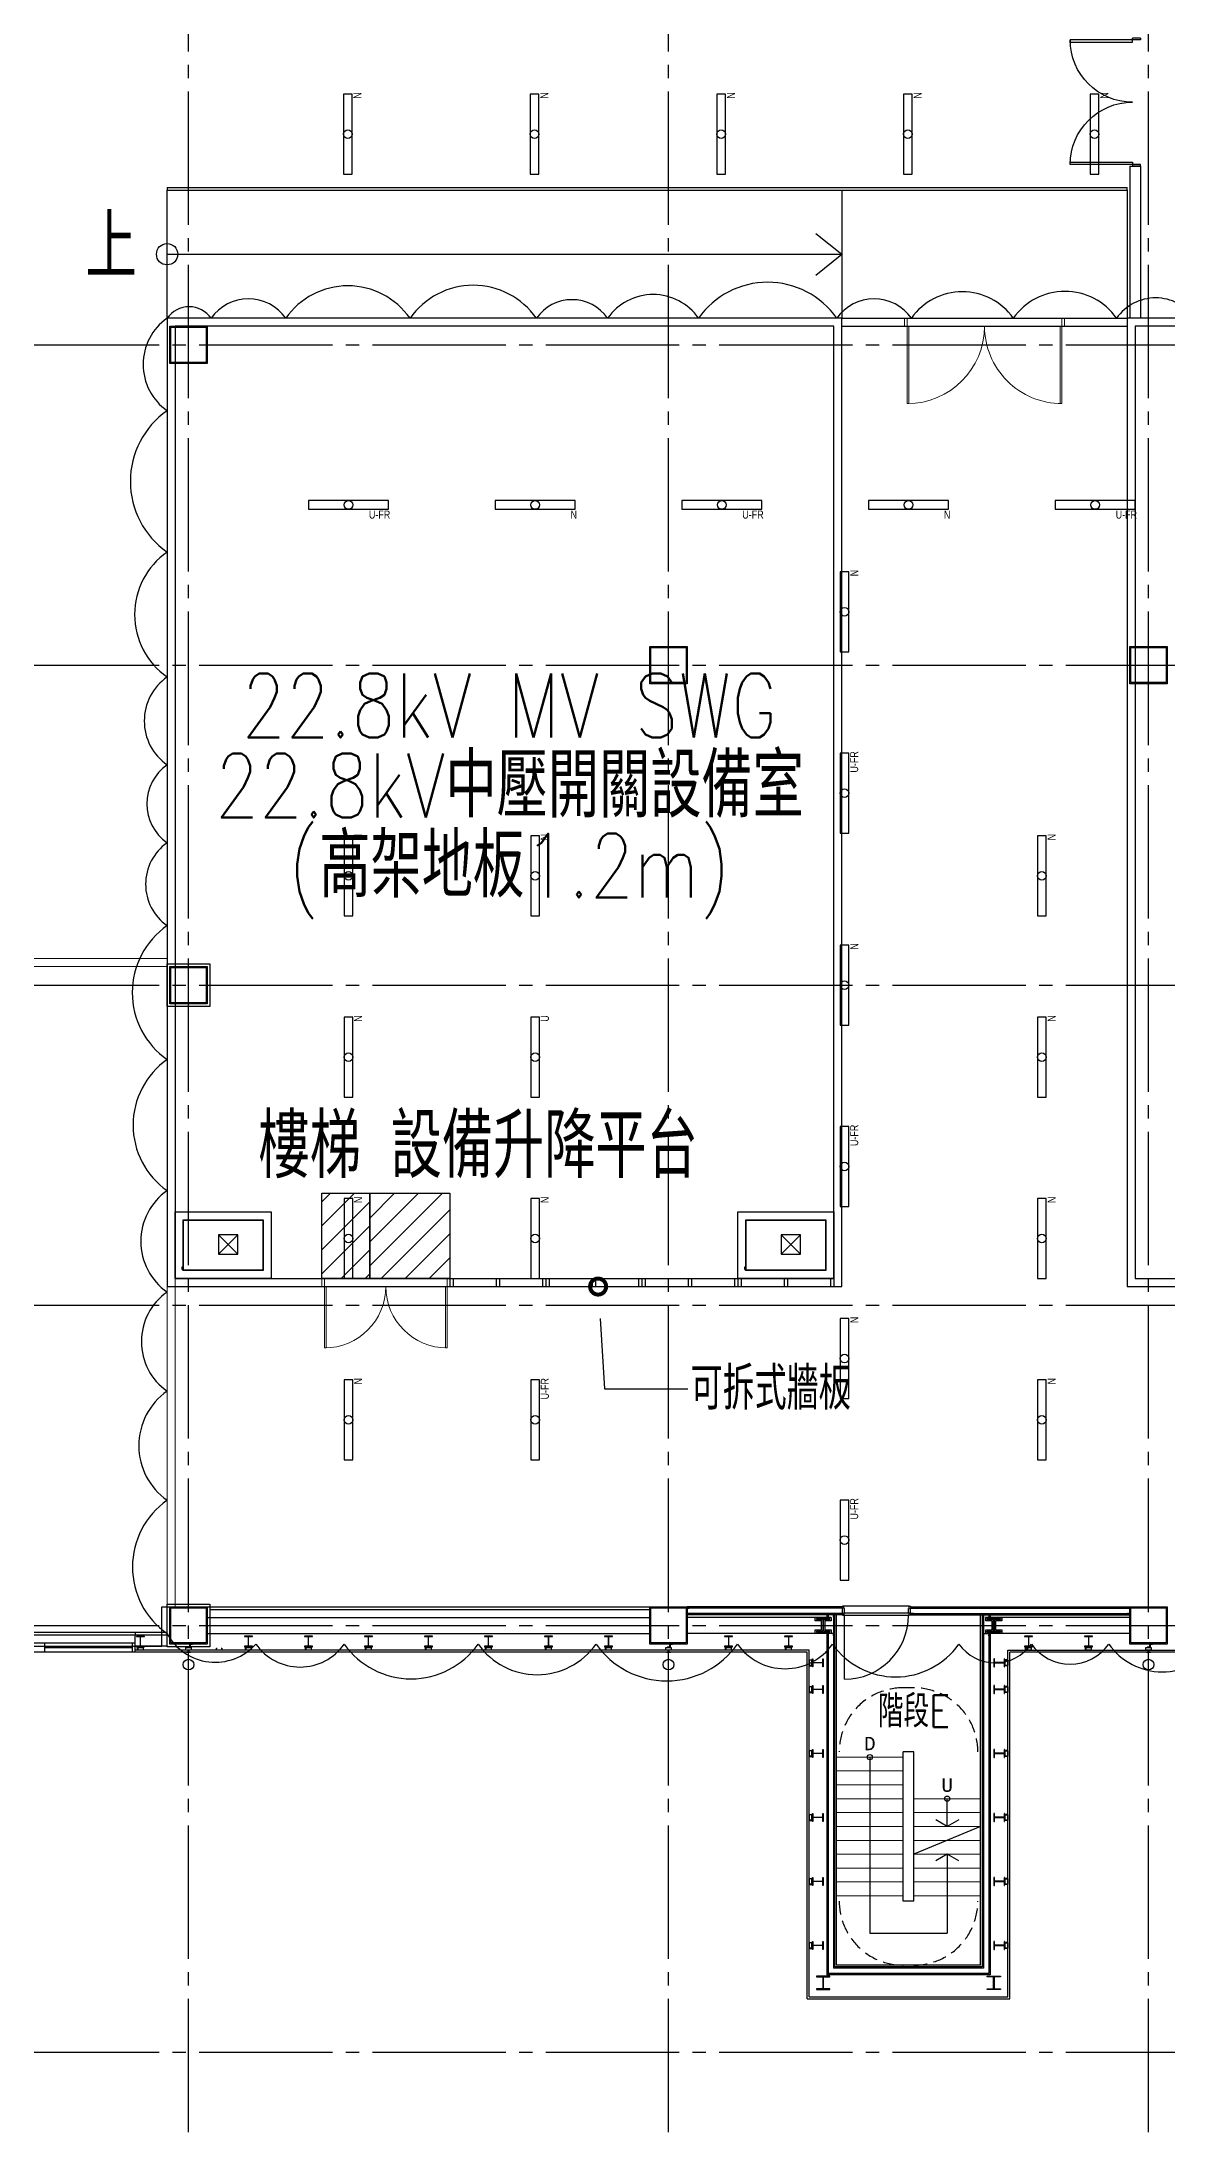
# Model space of a CAD drawing. Header units: millimetres. Extents: x -48783 to 40488, y 6477 to 32964.
# Drawn here: x 1525 to 3635, y 10600 to 14518 of the extents above; entities that cross this region are included whole.
import ezdxf
from ezdxf import colors
from ezdxf.entities.mleader import LeaderData, LeaderLine
from ezdxf.enums import TextEntityAlignment as Align
from ezdxf.math import Vec2, Vec3

# ---------------------------------------------------------------- set-up
doc = ezdxf.new("R2010")
doc.units = ezdxf.units.MM
doc.header["$LTSCALE"] = 100
doc.linetypes.add('X-N-FAB-L20$0$COL-CEN-LIN', pattern=[3.25, 2.5, -0.25, 0.25, -0.25])
doc.linetypes.add('X-N-FAB-L20$0$HIDDEN', pattern=[0.375, 0.25, -0.125])
for name, color, linetype in [('0-XREF', 7, 'Continuous'), ('188K-SM-06-F1-L20-ELEC-LIGHT-Y2257103$0$E-LIGHT(W)-N', 8, 'Continuous'), ('188K-SM-06-F1-L20-ELEC-LIGHT-Y2257103$0$E-LIGHT(W)-U FR', 8, 'Continuous'), ('188K-SM-06-F1-L20-ELEC-LIGHT-Y2257103$0$E-LIGHT(W)-U XLPE', 8, 'Continuous'), ('X-N-FAB-L20$0$0-毒腐氣體房', 8, 'Continuous'), ('X-N-FAB-L20$0$04', 8, 'Continuous'), ('X-N-FAB-L20$0$08', 8, 'Continuous'), ('X-N-FAB-L20$0$12', 8, 'Continuous'), ('X-N-FAB-L20$0$200K新增範圍', 8, 'Continuous'), ('X-N-FAB-L20$0$A-WALL-IN', 8, 'Continuous'), ('X-N-FAB-L20$0$BLOCK', 8, 'Continuous'), ('X-N-FAB-L20$0$CCL', 8, 'X-N-FAB-L20$0$COL-CEN-LIN'), ('X-N-FAB-L20$0$COL', 8, 'Continuous'), ('X-N-FAB-L20$0$COL-S', 8, 'Continuous'), ('X-N-FAB-L20$0$DOOR', 8, 'Continuous'), ('X-N-FAB-L20$0$DW_Frame', 8, 'Continuous'), ('X-N-FAB-L20$0$HID', 8, 'X-N-FAB-L20$0$HIDDEN'), ('X-N-FAB-L20$0$HR', 8, 'Continuous'), ('X-N-FAB-L20$0$RM-NAME', 8, 'Continuous'), ('X-N-FAB-L20$0$TXT-CODE', 8, 'Continuous'), ('X-N-FAB-L20$0$TXT-CODE-雲', 8, 'Continuous'), ('X-N-FAB-L20$0$WALL-P', 8, 'Continuous'), ('X-N-FAB-L20$0$WALL-RC', 8, 'Continuous')]:
    doc.layers.add(name, color=color, linetype=linetype)
doc.layers.add('X-N-FAB-L20$0$ARC', color=8, linetype='Continuous', lineweight=0)
doc.styles.add('188K-SM-06-F1-L20-ELEC-LIGHT-Y2257103$0$Standard', font='arial.ttf')
doc.styles.add('X-N-FAB-L20$0$ATS', font='monotxt', dxfattribs={"bigfont": 'BIGFONT'})
doc.styles.add('X-N-FAB-L20$0$CHINA', font='simplex.shx', dxfattribs={"width": 0.75, "bigfont": 'chineset.shx'})
doc.styles.add('X-N-FAB-L20$0$Standard', font='romans.shx', dxfattribs={"bigfont": 'chineset.shx'})
doc.styles.add('X-N-FAB-L20$0$TG_NOTE_TEXT', font='simplex.shx', dxfattribs={"width": 0.75, "bigfont": 'chineset.shx'})

# ---------------------------------------------------------------- blocks, each defined once
blk = doc.blocks.new('*U82')
at = {"ltscale": 600}
blk.add_lwpolyline([(-75, -8.1), (75, -8.1), (75, 8.1), (-75, 8.1)], close=True, dxfattribs=at)
blk.add_circle((0, 0), 8.1, dxfattribs=at)
at = {"style": '188K-SM-06-F1-L20-ELEC-LIGHT-Y2257103$0$Standard', "width": 0.8}
blk.add_text('U-FR', height=15, rotation=360, dxfattribs=at).set_placement((78.5, -18.1), align=Align.MIDDLE_RIGHT)
blk = doc.blocks.new('*U80')
at = {"ltscale": 600}
blk.add_lwpolyline([(75, 8.1), (-75, 8.1), (-75, -8.1), (75, -8.1)], close=True, dxfattribs=at)
blk.add_circle((0, 0), 8.1, dxfattribs=at)
at = {"style": '188K-SM-06-F1-L20-ELEC-LIGHT-Y2257103$0$Standard', "width": 0.8}
blk.add_text('N', height=15, rotation=360, dxfattribs=at).set_placement((78.5, -18.1), align=Align.MIDDLE_RIGHT)
blk = doc.blocks.new('*U95')
at = {"layer": '188K-SM-06-F1-L20-ELEC-LIGHT-Y2257103$0$E-LIGHT(W)-N'}
blk.add_blockref('*U80', (173.2, 8.9), dxfattribs=at)
at = {"layer": '188K-SM-06-F1-L20-ELEC-LIGHT-Y2257103$0$E-LIGHT(W)-U FR'}
blk.add_blockref('*U82', (-176.8, 8.9), dxfattribs=at)
blk = doc.blocks.new('*U96')
at = {"color": 0, "linetype": 'ByBlock', "lineweight": -2, "transparency": 16777216}
for p in [(0, 0), (700, 0), (1400, 0)]:
    blk.add_blockref('*U95', p, dxfattribs=at)
blk = doc.blocks.new('*U81')
at = {"ltscale": 600}
blk.add_lwpolyline([(-75, -8.1), (75, -8.1), (75, 8.1), (-75, 8.1)], close=True, dxfattribs=at)
blk.add_circle((0, 0), 8.1, dxfattribs=at)
at = {"style": '188K-SM-06-F1-L20-ELEC-LIGHT-Y2257103$0$Standard', "width": 0.8}
blk.add_text('U', height=15, rotation=360, dxfattribs=at).set_placement((78.5, -18.1), align=Align.MIDDLE_RIGHT)
blk = doc.blocks.new('*U103')
at = {"layer": '188K-SM-06-F1-L20-ELEC-LIGHT-Y2257103$0$E-LIGHT(W)-N', "rotation": 90}
blk.add_blockref('*U80', (-8.9, 168.2), dxfattribs=at)
at = {"layer": '188K-SM-06-F1-L20-ELEC-LIGHT-Y2257103$0$E-LIGHT(W)-U FR', "rotation": 90}
blk.add_blockref('*U82', (-8.9, -171.8), dxfattribs=at)
blk = doc.blocks.new('*U104')
at = {"color": 0, "linetype": 'ByBlock', "lineweight": -2, "transparency": 16777216}
for p in [(0, 0), (0, -700), (0, -1400)]:
    blk.add_blockref('*U103', p, dxfattribs=at)
blk = doc.blocks.new('188K-SM-06-F1-L20-ELEC-LIGHT-Y2257103')
for name, p in [('*U96', (2276.7, 13641.1)), ('*U104', (3038.9, 13281.7))]:
    blk.add_blockref(name, p)
at = {"layer": '188K-SM-06-F1-L20-ELEC-LIGHT-Y2257103$0$E-LIGHT(W)-N', "rotation": 90}
for p in [(2098.8, 14345), (2448.8, 14345), (2798.8, 14345), (3148.8, 14345), (3498.8, 14345), (2100, 12955), (2450, 12955), (3400, 12955), (2100, 12615), (3400, 12615), (2100, 12275), (2450, 12275), (3400, 12275), (2100, 11935), (3400, 11935)]:
    blk.add_blockref('*U80', p, dxfattribs=at)
at = {"layer": '188K-SM-06-F1-L20-ELEC-LIGHT-Y2257103$0$E-LIGHT(W)-U FR', "rotation": 90}
blk.add_blockref('*U82', (2450, 11935), dxfattribs=at)
at = {"layer": '188K-SM-06-F1-L20-ELEC-LIGHT-Y2257103$0$E-LIGHT(W)-U XLPE', "rotation": 90}
blk.add_blockref('*U81', (2450, 12615), dxfattribs=at)
blk = doc.blocks.new('X-N-FAB-L20$0$A$Cc7bb84f0')
at = {"layer": 'X-N-FAB-L20$0$COL-S'}
for points in [[(0, 70), (70, 70), (70, 0), (0, 0)], [(2, 68), (68, 68), (68, 2), (2, 2)]]:
    blk.add_lwpolyline(points, close=True, dxfattribs=at)
blk = doc.blocks.new('X-N-FAB-L20$0$A$C3a14f8e9')
at = {"layer": 'X-N-FAB-L20$0$COL'}
blk.add_lwpolyline([(0, 80), (80, 80), (80, 0), (0, 0)], close=True, dxfattribs=at)
at = {"layer": 'X-N-FAB-L20$0$COL-S'}
for points in [[(5, 75), (75, 75), (75, 5), (5, 5)], [(7, 73), (73, 73), (73, 7), (7, 7)]]:
    blk.add_lwpolyline(points, close=True, dxfattribs=at)
blk = doc.blocks.new('X-N-FAB-L20$0$A$C20c95bda')
at = {"layer": 'X-N-FAB-L20$0$CCL'}
for p, q in [((2820, 0), (2820, 9160)), ((3720, 0), (3720, 9160)), ((4620, 0), (4620, 9160)), ((240, 3350), (28330, 3350)), ((240, 2750), (28330, 2750)), ((240, 2150), (28330, 2150)), ((240, 1550), (28330, 1550)), ((240, 950), (28330, 950)), ((240, 150), (28330, 150))]:
    blk.add_line(p, q, dxfattribs=at)
at = {"layer": 'X-N-FAB-L20$0$200K新增範圍'}
for p in [(2785, 3315), (3685, 2715), (4585, 2715), (3685, 915), (4585, 915)]:
    blk.add_blockref('X-N-FAB-L20$0$A$Cc7bb84f0', p, dxfattribs=at)
at = {"layer": 'X-N-FAB-L20$0$COL'}
for p in [(2780, 2110), (2780, 910)]:
    blk.add_blockref('X-N-FAB-L20$0$A$C3a14f8e9', p, dxfattribs=at)
blk = doc.blocks.new('X-N-FAB-L20$0$A$C1d07c4d4')
for centre in [(2517.4, 851.4), (3417.4, 851.4), (4317.4, 851.4)]:
    blk.add_circle(centre, 10)
at = {"layer": 'X-N-FAB-L20$0$08'}
for p, q in [((1717.4, 912.5), (2417.4, 912.5)), ((1717.4, 907.5), (2417.4, 907.5)), ((2417.4, 912.5), (2477.4, 912.5)), ((2417.4, 912.5), (2417.4, 907.5)), ((2417.4, 875), (2417.4, 907.5)), ((2417.4, 907.5), (2477.4, 907.5)), ((1717.4, 892), (2417.4, 892)), ((2417.4, 875), (1717.4, 875)), ((2247.4, 892), (2247.4, 875)), ((2247.4, 883.5), (2412.4, 883.5)), ((2412.4, 875), (2412.4, 892)), ((2417.4, 875), (2417.4, 892))]:
    blk.add_line(p, q, dxfattribs=at)
for points in [[(2482.4, 3290), (2482.4, 3360), (2552.4, 3360), (2552.4, 3290)], [(2484.4, 3292), (2484.4, 3358), (2550.4, 3358), (2550.4, 3292)], [(3382.4, 2690), (3382.4, 2760), (3452.4, 2760), (3452.4, 2690)], [(3384.4, 2692), (3384.4, 2758), (3450.4, 2758), (3450.4, 2692)], [(4282.4, 2690), (4282.4, 2760), (4352.4, 2760), (4352.4, 2690)], [(4284.4, 2692), (4284.4, 2758), (4350.4, 2758), (4350.4, 2692)], [(3382.4, 890), (3382.4, 960), (3452.4, 960), (3452.4, 890)], [(3384.4, 892), (3384.4, 958), (3450.4, 958), (3450.4, 892)], [(4282.4, 890), (4282.4, 960), (4352.4, 960), (4352.4, 890)], [(4284.4, 892), (4284.4, 958), (4350.4, 958), (4350.4, 892)], [(2419.9, 885), (2434.9, 885), (2434.9, 885.9), (2427.7, 885.9), (2427.7, 904.1), (2434.9, 904.1), (2434.9, 905), (2419.9, 905), (2419.9, 904.1), (2427.1, 904.1), (2427.1, 885.9), (2419.9, 885.9)], [(2421.8, 880), (2421.8, 885), (2426.8, 885), (2426.8, 884.4), (2422.4, 884.4), (2422.4, 880)], [(2422.4, 883.5), (2432.4, 883.5), (2432.4, 878.5), (2422.4, 878.5)], [(2433, 880), (2433, 885), (2428, 885), (2428, 884.4), (2432.4, 884.4), (2432.4, 880)]]:
    blk.add_lwpolyline(points, close=True, dxfattribs=at)
for points in [[(1919.9, 2160), (747.4, 2160), (747.4, 2095), (688.4, 2095), (688.4, 1546), (1578.4, 1546), (1578.4, 886), (2467.4, 886), (2467.4, 960), (2567.4, 960)], [(2477.4, 886), (2417.4, 886)]]:
    blk.add_lwpolyline(points, dxfattribs=at)
blk.add_lwpolyline([(3743.4, 960), (3743.4, 958.7), (3742.4, 958.7), (3742.4, 960, 0.780046)], format="xyb", close=True, dxfattribs=at)
at = {"layer": 'X-N-FAB-L20$0$12'}
for p, q in [((3794.9, 678), (3794.9, 348)), ((3939.9, 548), (3939.9, 600)), ((4002.4, 548), (3877.4, 496)), ((3939.9, 496), (3939.9, 348)), ((3794.9, 348), (3939.9, 348))]:
    blk.add_line(p, q, dxfattribs=at)
for points in [[(3961.6, 560.5), (3939.9, 548), (3918.3, 560.5)], [(3961.6, 483.5), (3939.9, 496), (3918.3, 483.5)]]:
    blk.add_lwpolyline(points, dxfattribs=at)
for centre in [(3794.9, 678), (3939.9, 600)]:
    blk.add_circle(centre, 5, dxfattribs=at)
at = {"layer": 'X-N-FAB-L20$0$A-WALL-IN', "color": 3, "lineweight": 0}
for p, q in [((2477.4, 2160), (1919.9, 2160)), ((2477.4, 2175), (1934.9, 2175))]:
    blk.add_line(p, q, dxfattribs=at)
for points in [[(2477.4, 2175), (2477.4, 960)], [(2492.4, 2175), (2492.4, 960)]]:
    blk.add_lwpolyline(points, dxfattribs=at)
at = {"layer": 'X-N-FAB-L20$0$ARC'}
for p, q in [((3857.4, 678), (3732.4, 678)), ((3857.4, 652), (3732.4, 652)), ((3857.4, 626), (3732.4, 626)), ((3857.4, 600), (3732.4, 600)), ((3877.4, 600), (4002.4, 600)), ((3857.4, 574), (3732.4, 574)), ((3877.4, 574), (4002.4, 574)), ((3857.4, 548), (3732.4, 548)), ((3857.4, 522), (3732.4, 522)), ((3877.4, 548), (4002.4, 548)), ((3877.4, 522), (4002.4, 522)), ((3857.4, 496), (3732.4, 496)), ((3877.4, 496), (4002.4, 496)), ((3857.4, 470), (3732.4, 470)), ((3857.4, 444), (3732.4, 444)), ((3877.4, 470), (4002.4, 470)), ((3877.4, 444), (4002.4, 444)), ((3857.4, 418), (3732.4, 418)), ((3877.4, 418), (4002.4, 418))]:
    blk.add_line(p, q, dxfattribs=at)
at = {"layer": 'X-N-FAB-L20$0$DOOR'}
for p, q in [((3868.9, 961), (3745.9, 961)), ((3747.4, 824), (3747.4, 944))]:
    blk.add_line(p, q, dxfattribs=at)
for points in [[(3743.4, 946.5), (3743.4, 944), (3745.9, 944), (3745.9, 948.5), (3747.4, 948.5), (3747.4, 956.5), (3745.9, 956.5), (3745.9, 961), (3743.4, 961), (3743.4, 958.5)], [(3871.4, 946.5), (3871.4, 944), (3868.9, 944), (3868.9, 948.5), (3867.4, 948.5), (3867.4, 956.5), (3868.9, 956.5), (3868.9, 961), (3871.4, 961), (3871.4, 958.5)]]:
    blk.add_lwpolyline(points, dxfattribs=at)
blk.add_lwpolyline([(3746.4, 944), (3868.4, 944), (3868.4, 948), (3746.4, 948)], close=True, dxfattribs=at)
blk.add_arc((3747.4, 944), 120, 270, 0, dxfattribs=at)
at = {"layer": 'X-N-FAB-L20$0$HID'}
for points in [[(3997.4, 688, 0.414214), (3877.4, 808), (3857.4, 808, 0.414214), (3737.4, 688)], [(3997.4, 408, -0.414214), (3877.4, 288), (3857.4, 288, -0.414214), (3737.4, 408)]]:
    blk.add_lwpolyline(points, format="xyb", dxfattribs=at)
at = {"layer": 'X-N-FAB-L20$0$HR'}
for p, q in [((3857.4, 408), (3857.4, 688)), ((3877.4, 688), (3857.4, 688)), ((3877.4, 408), (3877.4, 688)), ((3877.4, 408), (3857.4, 408))]:
    blk.add_line(p, q, dxfattribs=at)
at = {"layer": 'X-N-FAB-L20$0$WALL-P'}
for p, q in [((2557.4, 960), (3382.4, 960)), ((2557.4, 955), (3382.4, 955)), ((3743.4, 960), (3452.4, 960)), ((3743.4, 957.5), (3452.4, 957.5)), ((3743.4, 947.5), (3452.4, 947.5)), ((3743.4, 945), (3452.4, 945)), ((3714.4, 945), (3714.4, 940)), ((3716.9, 945), (3716.9, 940)), ((3726.9, 945), (3726.9, 282.5)), ((3729.4, 285), (3729.4, 945)), ((3732.4, 288), (3732.4, 945)), ((3871.4, 960), (4282.4, 960)), ((3871.4, 957.5), (4282.4, 957.5)), ((3871.4, 947.5), (4282.4, 947.5)), ((3871.4, 945), (4282.4, 945)), ((4002.4, 288), (4002.4, 945)), ((4005.4, 945), (4005.4, 285)), ((4007.9, 945), (4007.9, 282.5)), ((4017.9, 945), (4017.9, 940)), ((4020.4, 945), (4020.4, 940)), ((2552.4, 940), (3382.4, 940)), ((2552.4, 910), (3382.4, 910)), ((3721.6, 940), (3452.4, 940)), ((3721.6, 910), (3452.4, 910)), ((3714.4, 910), (3714.4, 270)), ((3716.9, 910), (3716.9, 272.5)), ((4282.4, 940), (4012, 940)), ((4282.4, 910), (4012, 910)), ((4017.9, 910), (4017.9, 272.5)), ((4020.4, 910), (4020.4, 270)), ((3680.9, 878.5), (2417.4, 878.5)), ((3677.4, 875), (2417.4, 875)), ((3677.4, 225), (3677.4, 875)), ((3680.9, 228.5), (3680.9, 878.5)), ((4053.9, 878.5), (6417.1, 878.5)), ((4053.9, 228.5), (4053.9, 878.5)), ((4057.4, 225), (4057.4, 875)), ((6417.1, 875), (4057.4, 875)), ((4007.9, 282.5), (3726.9, 282.5)), ((4005.4, 285), (3729.4, 285)), ((4002.4, 288), (3732.4, 288)), ((4020.4, 270), (3714.4, 270)), ((4017.9, 272.5), (3716.9, 272.5)), ((3677.4, 225), (4057.4, 225)), ((3680.9, 228.5), (4053.9, 228.5))]:
    blk.add_line(p, q, dxfattribs=at)
for points in [[(3456.4, 948.5), (3456.4, 947.5), (3452.4, 947.5), (3452.4, 957.5), (3456.4, 957.5), (3456.4, 956.5)], [(3725.9, 941), (3726.9, 941), (3726.9, 945), (3716.9, 945), (3716.9, 941), (3717.9, 941)], [(3739.4, 948.5), (3739.4, 947.5), (3743.4, 947.5), (3743.4, 957.5), (3739.4, 957.5), (3739.4, 956.5)], [(3875.4, 948.5), (3875.4, 947.5), (3871.4, 947.5), (3871.4, 957.5), (3875.4, 957.5), (3875.4, 956.5)], [(4278.4, 948.5), (4278.4, 947.5), (4282.4, 947.5), (4282.4, 957.5), (4278.4, 957.5), (4278.4, 956.5)], [(3725.9, 906), (3726.9, 906), (3726.9, 910), (3716.9, 910), (3716.9, 906), (3717.9, 906)], [(4008.9, 906), (4007.9, 906), (4007.9, 910), (4017.9, 910), (4017.9, 906), (4016.9, 906)], [(2513.7, 874.8), (2516.7, 874.8), (2516.7, 876.4), (2518.2, 876.4), (2518.2, 874.8), (2521.2, 874.8)], [(2578.9, 882.5), (2579.9, 882.5), (2579.9, 878.5), (2569.9, 878.5), (2569.9, 882.5), (2570.9, 882.5)], [(3413.7, 874.8), (3416.7, 874.8), (3416.7, 876.4), (3418.2, 876.4), (3418.2, 874.8), (3421.2, 874.8)], [(4313.7, 874.8), (4316.7, 874.8), (4316.7, 876.4), (4318.2, 876.4), (4318.2, 874.8), (4321.2, 874.8)]]:
    blk.add_lwpolyline(points, dxfattribs=at)
blk.add_lwpolyline([(3871.4, 960), (3871.4, 958.7), (3872.4, 958.7), (3872.4, 960, -0.780046)], format="xyb", close=True, dxfattribs=at)
for points in [[(2622.4, 885), (2637.4, 885), (2637.4, 885.9), (2630.2, 885.9), (2630.2, 904.1), (2637.4, 904.1), (2637.4, 905), (2622.4, 905), (2622.4, 904.1), (2629.6, 904.1), (2629.6, 885.9), (2622.4, 885.9)], [(2734.9, 885), (2749.9, 885), (2749.9, 885.9), (2742.7, 885.9), (2742.7, 904.1), (2749.9, 904.1), (2749.9, 905), (2734.9, 905), (2734.9, 904.1), (2742.1, 904.1), (2742.1, 885.9), (2734.9, 885.9)], [(2847.4, 885), (2862.4, 885), (2862.4, 885.9), (2855.2, 885.9), (2855.2, 904.1), (2862.4, 904.1), (2862.4, 905), (2847.4, 905), (2847.4, 904.1), (2854.6, 904.1), (2854.6, 885.9), (2847.4, 885.9)], [(2959.9, 885), (2974.9, 885), (2974.9, 885.9), (2967.7, 885.9), (2967.7, 904.1), (2974.9, 904.1), (2974.9, 905), (2959.9, 905), (2959.9, 904.1), (2967.1, 904.1), (2967.1, 885.9), (2959.9, 885.9)], [(3072.4, 885), (3087.4, 885), (3087.4, 885.9), (3080.2, 885.9), (3080.2, 904.1), (3087.4, 904.1), (3087.4, 905), (3072.4, 905), (3072.4, 904.1), (3079.6, 904.1), (3079.6, 885.9), (3072.4, 885.9)], [(3184.9, 885), (3199.9, 885), (3199.9, 885.9), (3192.7, 885.9), (3192.7, 904.1), (3199.9, 904.1), (3199.9, 905), (3184.9, 905), (3184.9, 904.1), (3192.1, 904.1), (3192.1, 885.9), (3184.9, 885.9)], [(3297.4, 885), (3312.4, 885), (3312.4, 885.9), (3305.2, 885.9), (3305.2, 904.1), (3312.4, 904.1), (3312.4, 905), (3297.4, 905), (3297.4, 904.1), (3304.6, 904.1), (3304.6, 885.9), (3297.4, 885.9)], [(3522.4, 885), (3537.4, 885), (3537.4, 885.9), (3530.2, 885.9), (3530.2, 904.1), (3537.4, 904.1), (3537.4, 905), (3522.4, 905), (3522.4, 904.1), (3529.6, 904.1), (3529.6, 885.9), (3522.4, 885.9)], [(3634.9, 885), (3649.9, 885), (3649.9, 885.9), (3642.7, 885.9), (3642.7, 904.1), (3649.9, 904.1), (3649.9, 905), (3634.9, 905), (3634.9, 904.1), (3642.1, 904.1), (3642.1, 885.9), (3634.9, 885.9)], [(3722.4, 910), (3692.4, 910), (3692.4, 916.4), (3704.5, 916.4), (3704.5, 933.6), (3692.4, 933.6), (3692.4, 940), (3722.4, 940), (3722.4, 933.6), (3710.4, 933.6), (3710.4, 916.4), (3722.4, 916.4)], [(3719.9, 937.5), (3694.9, 937.5), (3694.9, 936.1), (3707, 936.1), (3707, 913.9), (3694.9, 913.9), (3694.9, 912.5), (3719.9, 912.5), (3719.9, 913.9), (3707.9, 913.9), (3707.9, 936.1), (3719.9, 936.1)], [(4042.4, 910), (4012.4, 910), (4012.4, 916.4), (4024.5, 916.4), (4024.5, 933.6), (4012.4, 933.6), (4012.4, 940), (4042.4, 940), (4042.4, 933.6), (4030.4, 933.6), (4030.4, 916.4), (4042.4, 916.4)], [(4039.9, 912.5), (4014.9, 912.5), (4014.9, 913.9), (4027, 913.9), (4027, 936.1), (4014.9, 936.1), (4014.9, 937.5), (4039.9, 937.5), (4039.9, 936.1), (4027.9, 936.1), (4027.9, 913.9), (4039.9, 913.9)], [(4084.9, 885), (4099.9, 885), (4099.9, 885.9), (4092.7, 885.9), (4092.7, 904.1), (4099.9, 904.1), (4099.9, 905), (4084.9, 905), (4084.9, 904.1), (4092.1, 904.1), (4092.1, 885.9), (4084.9, 885.9)], [(4197.4, 885), (4212.4, 885), (4212.4, 885.9), (4205.2, 885.9), (4205.2, 904.1), (4212.4, 904.1), (4212.4, 905), (4197.4, 905), (4197.4, 904.1), (4204.6, 904.1), (4204.6, 885.9), (4197.4, 885.9)], [(2512.4, 883.5), (2522.4, 883.5), (2522.4, 878.5), (2512.4, 878.5)], [(2514.9, 883.5), (2519.9, 883.5), (2519.9, 888.5), (2519.3, 888.5), (2519.3, 884.1), (2514.9, 884.1)], [(2516.4, 875), (2518.4, 875), (2518.4, 878.5), (2516.4, 878.5)], [(2519.9, 885), (2519.9, 890), (2524.9, 890), (2524.9, 889.4), (2520.5, 889.4), (2520.5, 885)], [(2624.3, 880), (2624.3, 885), (2629.3, 885), (2629.3, 884.4), (2624.9, 884.4), (2624.9, 880)], [(2624.9, 883.5), (2634.9, 883.5), (2634.9, 878.5), (2624.9, 878.5)], [(2635.5, 880), (2635.5, 885), (2630.5, 885), (2630.5, 884.4), (2634.9, 884.4), (2634.9, 880)], [(2736.8, 880), (2736.8, 885), (2741.8, 885), (2741.8, 884.4), (2737.4, 884.4), (2737.4, 880)], [(2737.4, 883.5), (2747.4, 883.5), (2747.4, 878.5), (2737.4, 878.5)], [(2748, 880), (2748, 885), (2743, 885), (2743, 884.4), (2747.4, 884.4), (2747.4, 880)], [(2849.3, 880), (2849.3, 885), (2854.3, 885), (2854.3, 884.4), (2849.9, 884.4), (2849.9, 880)], [(2849.9, 883.5), (2859.9, 883.5), (2859.9, 878.5), (2849.9, 878.5)], [(2860.5, 880), (2860.5, 885), (2855.5, 885), (2855.5, 884.4), (2859.9, 884.4), (2859.9, 880)], [(2961.8, 880), (2961.8, 885), (2966.8, 885), (2966.8, 884.4), (2962.4, 884.4), (2962.4, 880)], [(2962.4, 883.5), (2972.4, 883.5), (2972.4, 878.5), (2962.4, 878.5)], [(2973, 880), (2973, 885), (2968, 885), (2968, 884.4), (2972.4, 884.4), (2972.4, 880)], [(3074.3, 880), (3074.3, 885), (3079.3, 885), (3079.3, 884.4), (3074.9, 884.4), (3074.9, 880)], [(3074.9, 883.5), (3084.9, 883.5), (3084.9, 878.5), (3074.9, 878.5)], [(3085.5, 880), (3085.5, 885), (3080.5, 885), (3080.5, 884.4), (3084.9, 884.4), (3084.9, 880)], [(3186.8, 880), (3186.8, 885), (3191.8, 885), (3191.8, 884.4), (3187.4, 884.4), (3187.4, 880)], [(3187.4, 883.5), (3197.4, 883.5), (3197.4, 878.5), (3187.4, 878.5)], [(3198, 880), (3198, 885), (3193, 885), (3193, 884.4), (3197.4, 884.4), (3197.4, 880)], [(3299.3, 880), (3299.3, 885), (3304.3, 885), (3304.3, 884.4), (3299.9, 884.4), (3299.9, 880)], [(3299.9, 883.5), (3309.9, 883.5), (3309.9, 878.5), (3299.9, 878.5)], [(3310.5, 880), (3310.5, 885), (3305.5, 885), (3305.5, 884.4), (3309.9, 884.4), (3309.9, 880)], [(3412.4, 883.5), (3422.4, 883.5), (3422.4, 878.5), (3412.4, 878.5)], [(3414.9, 883.5), (3419.9, 883.5), (3419.9, 888.5), (3419.3, 888.5), (3419.3, 884.1), (3414.9, 884.1)], [(3416.4, 875), (3418.4, 875), (3418.4, 878.5), (3416.4, 878.5)], [(3419.9, 885), (3419.9, 890), (3424.9, 890), (3424.9, 889.4), (3420.5, 889.4), (3420.5, 885)], [(3524.3, 880), (3524.3, 885), (3529.3, 885), (3529.3, 884.4), (3524.9, 884.4), (3524.9, 880)], [(3524.9, 883.5), (3534.9, 883.5), (3534.9, 878.5), (3524.9, 878.5)], [(3535.5, 880), (3535.5, 885), (3530.5, 885), (3530.5, 884.4), (3534.9, 884.4), (3534.9, 880)], [(3636.8, 880), (3636.8, 885), (3641.8, 885), (3641.8, 884.4), (3637.4, 884.4), (3637.4, 880)], [(3637.4, 883.5), (3647.4, 883.5), (3647.4, 878.5), (3637.4, 878.5)], [(3648, 880), (3648, 885), (3643, 885), (3643, 884.4), (3647.4, 884.4), (3647.4, 880)], [(3687.4, 847.5), (3687.4, 862.5), (3688.3, 862.5), (3688.3, 855.3), (3706.5, 855.3), (3706.5, 862.5), (3707.4, 862.5), (3707.4, 847.5), (3706.5, 847.5), (3706.5, 854.7), (3688.3, 854.7), (3688.3, 847.5)], [(4047.4, 847.5), (4047.4, 862.5), (4046.5, 862.5), (4046.5, 855.3), (4028.3, 855.3), (4028.3, 862.5), (4027.4, 862.5), (4027.4, 847.5), (4028.3, 847.5), (4028.3, 854.7), (4046.5, 854.7), (4046.5, 847.5)], [(4086.8, 880), (4086.8, 885), (4091.8, 885), (4091.8, 884.4), (4087.4, 884.4), (4087.4, 880)], [(4087.4, 883.5), (4097.4, 883.5), (4097.4, 878.5), (4087.4, 878.5)], [(4098, 880), (4098, 885), (4093, 885), (4093, 884.4), (4097.4, 884.4), (4097.4, 880)], [(4199.3, 880), (4199.3, 885), (4204.3, 885), (4204.3, 884.4), (4199.9, 884.4), (4199.9, 880)], [(4199.9, 883.5), (4209.9, 883.5), (4209.9, 878.5), (4199.9, 878.5)], [(4210.5, 880), (4210.5, 885), (4205.5, 885), (4205.5, 884.4), (4209.9, 884.4), (4209.9, 880)], [(4312.4, 883.5), (4322.4, 883.5), (4322.4, 878.5), (4312.4, 878.5)], [(4314.9, 883.5), (4319.9, 883.5), (4319.9, 888.5), (4319.3, 888.5), (4319.3, 884.1), (4314.9, 884.1)], [(4316.4, 875), (4318.4, 875), (4318.4, 878.5), (4316.4, 878.5)], [(4319.9, 885), (4319.9, 890), (4324.9, 890), (4324.9, 889.4), (4320.5, 889.4), (4320.5, 885)], [(3685.9, 850), (3685.9, 860), (3680.9, 860), (3680.9, 850)], [(3682.4, 860.6), (3687.4, 860.6), (3687.4, 855.6), (3686.8, 855.6), (3686.8, 860), (3682.4, 860)], [(3682.4, 849.4), (3687.4, 849.4), (3687.4, 854.4), (3686.8, 854.4), (3686.8, 850), (3682.4, 850)], [(4052.4, 860.6), (4047.4, 860.6), (4047.4, 855.6), (4048, 855.6), (4048, 860), (4052.4, 860)], [(4052.4, 849.4), (4047.4, 849.4), (4047.4, 854.4), (4048, 854.4), (4048, 850), (4052.4, 850)], [(4048.9, 850), (4048.9, 860), (4053.9, 860), (4053.9, 850)], [(3685.9, 800), (3685.9, 810), (3680.9, 810), (3680.9, 800)], [(3682.4, 810.6), (3687.4, 810.6), (3687.4, 805.6), (3686.8, 805.6), (3686.8, 810), (3682.4, 810)], [(3682.4, 799.4), (3687.4, 799.4), (3687.4, 804.4), (3686.8, 804.4), (3686.8, 800), (3682.4, 800)], [(3687.4, 797.5), (3687.4, 812.5), (3688.3, 812.5), (3688.3, 805.3), (3706.5, 805.3), (3706.5, 812.5), (3707.4, 812.5), (3707.4, 797.5), (3706.5, 797.5), (3706.5, 804.7), (3688.3, 804.7), (3688.3, 797.5)], [(4047.4, 797.5), (4047.4, 812.5), (4046.5, 812.5), (4046.5, 805.3), (4028.3, 805.3), (4028.3, 812.5), (4027.4, 812.5), (4027.4, 797.5), (4028.3, 797.5), (4028.3, 804.7), (4046.5, 804.7), (4046.5, 797.5)], [(4052.4, 810.6), (4047.4, 810.6), (4047.4, 805.6), (4048, 805.6), (4048, 810), (4052.4, 810)], [(4052.4, 799.4), (4047.4, 799.4), (4047.4, 804.4), (4048, 804.4), (4048, 800), (4052.4, 800)], [(4048.9, 800), (4048.9, 810), (4053.9, 810), (4053.9, 800)], [(3685.9, 680), (3685.9, 690), (3680.9, 690), (3680.9, 680)], [(3682.4, 690.6), (3687.4, 690.6), (3687.4, 685.6), (3686.8, 685.6), (3686.8, 690), (3682.4, 690)], [(3682.4, 679.4), (3687.4, 679.4), (3687.4, 684.4), (3686.8, 684.4), (3686.8, 680), (3682.4, 680)], [(3687.4, 677.5), (3687.4, 692.5), (3688.3, 692.5), (3688.3, 685.3), (3706.5, 685.3), (3706.5, 692.5), (3707.4, 692.5), (3707.4, 677.5), (3706.5, 677.5), (3706.5, 684.7), (3688.3, 684.7), (3688.3, 677.5)], [(4047.4, 677.5), (4047.4, 692.5), (4046.5, 692.5), (4046.5, 685.3), (4028.3, 685.3), (4028.3, 692.5), (4027.4, 692.5), (4027.4, 677.5), (4028.3, 677.5), (4028.3, 684.7), (4046.5, 684.7), (4046.5, 677.5)], [(4052.4, 690.6), (4047.4, 690.6), (4047.4, 685.6), (4048, 685.6), (4048, 690), (4052.4, 690)], [(4052.4, 679.4), (4047.4, 679.4), (4047.4, 684.4), (4048, 684.4), (4048, 680), (4052.4, 680)], [(4048.9, 680), (4048.9, 690), (4053.9, 690), (4053.9, 680)], [(3685.9, 560), (3685.9, 570), (3680.9, 570), (3680.9, 560)], [(3682.4, 570.6), (3687.4, 570.6), (3687.4, 565.6), (3686.8, 565.6), (3686.8, 570), (3682.4, 570)], [(3682.4, 559.4), (3687.4, 559.4), (3687.4, 564.4), (3686.8, 564.4), (3686.8, 560), (3682.4, 560)], [(3687.4, 557.5), (3687.4, 572.5), (3688.3, 572.5), (3688.3, 565.3), (3706.5, 565.3), (3706.5, 572.5), (3707.4, 572.5), (3707.4, 557.5), (3706.5, 557.5), (3706.5, 564.7), (3688.3, 564.7), (3688.3, 557.5)], [(4047.4, 557.5), (4047.4, 572.5), (4046.5, 572.5), (4046.5, 565.3), (4028.3, 565.3), (4028.3, 572.5), (4027.4, 572.5), (4027.4, 557.5), (4028.3, 557.5), (4028.3, 564.7), (4046.5, 564.7), (4046.5, 557.5)], [(4052.4, 570.6), (4047.4, 570.6), (4047.4, 565.6), (4048, 565.6), (4048, 570), (4052.4, 570)], [(4052.4, 559.4), (4047.4, 559.4), (4047.4, 564.4), (4048, 564.4), (4048, 560), (4052.4, 560)], [(4048.9, 560), (4048.9, 570), (4053.9, 570), (4053.9, 560)], [(3685.9, 440), (3685.9, 450), (3680.9, 450), (3680.9, 440)], [(3682.4, 450.6), (3687.4, 450.6), (3687.4, 445.6), (3686.8, 445.6), (3686.8, 450), (3682.4, 450)], [(3682.4, 439.4), (3687.4, 439.4), (3687.4, 444.4), (3686.8, 444.4), (3686.8, 440), (3682.4, 440)], [(3687.4, 437.5), (3687.4, 452.5), (3688.3, 452.5), (3688.3, 445.3), (3706.5, 445.3), (3706.5, 452.5), (3707.4, 452.5), (3707.4, 437.5), (3706.5, 437.5), (3706.5, 444.7), (3688.3, 444.7), (3688.3, 437.5)], [(4047.4, 437.5), (4047.4, 452.5), (4046.5, 452.5), (4046.5, 445.3), (4028.3, 445.3), (4028.3, 452.5), (4027.4, 452.5), (4027.4, 437.5), (4028.3, 437.5), (4028.3, 444.7), (4046.5, 444.7), (4046.5, 437.5)], [(4052.4, 450.6), (4047.4, 450.6), (4047.4, 445.6), (4048, 445.6), (4048, 450), (4052.4, 450)], [(4052.4, 439.4), (4047.4, 439.4), (4047.4, 444.4), (4048, 444.4), (4048, 440), (4052.4, 440)], [(4048.9, 440), (4048.9, 450), (4053.9, 450), (4053.9, 440)], [(3685.9, 320), (3685.9, 330), (3680.9, 330), (3680.9, 320)], [(3682.4, 330.6), (3687.4, 330.6), (3687.4, 325.6), (3686.8, 325.6), (3686.8, 330), (3682.4, 330)], [(3682.4, 319.4), (3687.4, 319.4), (3687.4, 324.4), (3686.8, 324.4), (3686.8, 320), (3682.4, 320)], [(3687.4, 317.5), (3687.4, 332.5), (3688.3, 332.5), (3688.3, 325.3), (3706.5, 325.3), (3706.5, 332.5), (3707.4, 332.5), (3707.4, 317.5), (3706.5, 317.5), (3706.5, 324.7), (3688.3, 324.7), (3688.3, 317.5)], [(4047.4, 317.5), (4047.4, 332.5), (4046.5, 332.5), (4046.5, 325.3), (4028.3, 325.3), (4028.3, 332.5), (4027.4, 332.5), (4027.4, 317.5), (4028.3, 317.5), (4028.3, 324.7), (4046.5, 324.7), (4046.5, 317.5)], [(4052.4, 330.6), (4047.4, 330.6), (4047.4, 325.6), (4048, 325.6), (4048, 330), (4052.4, 330)], [(4052.4, 319.4), (4047.4, 319.4), (4047.4, 324.4), (4048, 324.4), (4048, 320), (4052.4, 320)], [(4048.9, 320), (4048.9, 330), (4053.9, 330), (4053.9, 320)], [(3719.9, 267.5), (3694.9, 267.5), (3694.9, 266.1), (3707, 266.1), (3707, 243.9), (3694.9, 243.9), (3694.9, 242.5), (3719.9, 242.5), (3719.9, 243.9), (3707.9, 243.9), (3707.9, 266.1), (3719.9, 266.1)], [(4039.9, 242.5), (4014.9, 242.5), (4014.9, 243.9), (4027, 243.9), (4027, 266.1), (4014.9, 266.1), (4014.9, 267.5), (4039.9, 267.5), (4039.9, 266.1), (4027.9, 266.1), (4027.9, 243.9), (4039.9, 243.9)]]:
    blk.add_lwpolyline(points, close=True, dxfattribs=at)
at = {"layer": 'X-N-FAB-L20$0$12', "style": 'X-N-FAB-L20$0$ATS'}
for s, p in [('D', (3794.9, 703.5)), ('U', (3939.9, 625.5))]:
    blk.add_text(s, height=25, dxfattribs=at).set_placement(p, align=Align.MIDDLE_CENTER)
at = {"layer": 'X-N-FAB-L20$0$TXT-CODE', "style": 'X-N-FAB-L20$0$CHINA', "width": 0.8}
blk.add_text('階段E', height=60, dxfattribs=at).set_placement((3877.7, 763.9), align=Align.MIDDLE_CENTER)
blk = doc.blocks.new('X-N-FAB-L20$0$A$C8dd265d6')
at = {"layer": 'X-N-FAB-L20$0$08'}
for p, q in [((104.8, 167), (104.8, 165.6)), ((43.3, 62.5), (79.3, 98.5)), ((43.3, 98.5), (79.3, 62.5))]:
    blk.add_line(p, q, dxfattribs=at)
for points in [[(125, 180), (0, 180), (0, 0), (125, 0)], [(110, 165), (15, 165), (15, 15), (110, 15)], [(109.2, 164.3), (15.7, 164.3), (15.7, 15.7), (109.2, 15.7)], [(43.3, 62.5), (43.3, 98.5), (79.3, 98.5), (79.3, 62.5)]]:
    blk.add_lwpolyline(points, close=True, dxfattribs=at)
for points in [[(101.7, 165), (101.7, 165.6), (109.2, 165.6), (109.2, 165)], [(108, 167), (103, 167), (103, 165.6)], [(108, 167), (108, 165.6)]]:
    blk.add_lwpolyline(points, dxfattribs=at)
blk = doc.blocks.new('X-N-FAB-L20$0$A$C79fe719f')
at = {"layer": 'X-N-FAB-L20$0$WALL-P'}
for points in [[(215.5, 397.1), (1480.5, 397.1), (1480.5, 2212.1), (215.5, 2212.1)], [(230.5, 412.1), (1465.5, 412.1), (1465.5, 2197.1), (230.5, 2197.1)], [(2015.5, 397.1), (3165.5, 397.1), (3165.5, 2212.1), (2015.5, 2212.1)], [(2030.5, 412.1), (3150.5, 412.1), (3150.5, 2197.1), (2030.5, 2197.1)]]:
    blk.add_lwpolyline(points, close=True, dxfattribs=at)
at = {"color": 1, "ltscale": 1000, "rotation": 90}
for p, xscale in [((410.5, 537.1), -1.000000000000001), ((1465.5, 537.1), -1.000000000000004)]:
    blk.add_blockref('X-N-FAB-L20$0$A$C8dd265d6', p, dxfattribs=dict(at, xscale=xscale))
blk = doc.blocks.new('X-N-FAB-L20$0$A$Cec50e929')
at = {"layer": 'X-N-FAB-L20$0$DOOR', "color": 4, "lineweight": 0}
for p, q in [((8, 130), (5, 130)), ((5, 130), (5, 15)), ((8, 15), (8, 130)), ((235, 130), (232, 130)), ((232, 130), (232, 15)), ((235, 15), (235, 130)), ((5, 15), (0, 15)), ((0, 15), (0, 0)), ((0, 0), (5, 0)), ((5, 15), (8, 15)), ((5, 0), (5, 15)), ((232, 15), (235, 15)), ((240, 15), (235, 15)), ((235, 15), (235, 0)), ((235, 0), (240, 0)), ((240, 0), (240, 15))]:
    blk.add_line(p, q, dxfattribs=at)
for centre, start, end in [((5, 15), 0, 90), ((235, 15), 90, 180)]:
    blk.add_arc(centre, 115, start, end, dxfattribs=at)
blk = doc.blocks.new('X-N-FAB-L20$0$A$C6543ae4b')
at = {"layer": 'X-N-FAB-L20$0$DOOR'}
for points in [[(0, 15), (0, 0)], [(0, 15), (180, 15)], [(0, 0), (180, 0)], [(6.5, 15), (6.5, 0)], [(86.75, 15), (86.75, 0)], [(93.25, 15), (93.25, 0)], [(173.5, 15), (173.5, 0)], [(180, 15), (180, 0)]]:
    blk.add_lwpolyline(points, dxfattribs=at)
blk = doc.blocks.new('X-N-FAB-L20$0$_DOTSMALL')
at = {"color": 0, "linetype": 'ByBlock', "const_width": 0.5}
blk.add_lwpolyline([(-0.0625, 0, 1), (0.0625, 0, 1)], format="xyb", close=True, dxfattribs=at)
blk = doc.blocks.new('X-N-FAB-L20$0$萬用門(22改)-REVISED[26]_1')
at = {"layer": 'X-N-FAB-L20$0$DOOR', "lineweight": 0}
for p, q in [((1368.5, 6015), (1368.5, 6020)), ((1368.5, 6020), (1383.5, 6020)), ((1383.5, 6015), (1368.5, 6015)), ((1383.5, 6020), (1383.5, 6015)), ((1383.5, 6015), (1528.5, 6015)), ((1383.5, 6012), (1383.5, 6015)), ((1528.5, 6012), (1383.5, 6012)), ((1528.5, 6015), (1528.5, 6012)), ((1368.5, 5720), (1368.5, 5725)), ((1368.5, 5725), (1383.5, 5725)), ((1383.5, 5728), (1528.5, 5728)), ((1383.5, 5725), (1383.5, 5728)), ((1528.5, 5725), (1383.5, 5725)), ((1383.5, 5725), (1383.5, 5720)), ((1528.5, 5728), (1528.5, 5725)), ((1383.5, 5720), (1368.5, 5720))]:
    blk.add_line(p, q, dxfattribs=at)
for centre, start, end in [((1383.5, 6015), 270, 0), ((1383.5, 5725), 0, 90)]:
    blk.add_arc(centre, 145, start, end, dxfattribs=at)
blk = doc.blocks.new('*U210')
at = {"color": 0}
for p, q in [((-3, -15), (-3, 0)), ((237, -15), (237, 0))]:
    blk.add_line(p, q, dxfattribs=at)
for points in [[(0, 0), (0, 117), (4.375, 117), (4.375, 0)], [(234, 0), (234, 117), (229.625, 117), (229.625, 0)]]:
    blk.add_lwpolyline(points, close=True, dxfattribs=at)
for centre, start, end in [((0, 0), 0, 90), ((234, 0), 90, 180)]:
    blk.add_arc(centre, 117, start, end, dxfattribs=at)
at = {"layer": 'X-N-FAB-L20$0$DW_Frame'}
for points in [[(-3, -15), (0, -15), (0, 0), (-3, 0)], [(237, -15), (234, -15), (234, 0), (237, 0)]]:
    blk.add_lwpolyline(points, dxfattribs=at)
at = {"color": 0, "style": 'X-N-FAB-L20$0$Standard', "width": 0.5}
for tag, p in [('NO', (-5, 5)), ('TYPE', (24.375, 5))]:
    blk.add_attdef(tag, text='', height=10, dxfattribs=at).set_placement(p, align=Align.BOTTOM_RIGHT)
blk.add_attdef('DESC', text='', height=10, dxfattribs=at).set_placement((24.375, 5), align=Align.BOTTOM_LEFT)
at = {"color": 0, "style": 'X-N-FAB-L20$0$TG_NOTE_TEXT', "width": 0.5, "flags": 1}
blk.add_attdef('WH', text='', height=20, dxfattribs=at).set_placement((239, 5), align=Align.BOTTOM_LEFT)
blk = doc.blocks.new('X-N-FAB-L20')
h = blk.add_hatch()
h.set_pattern_fill('ANSI31', color=256, scale=10)
h.set_pattern_definition([(45, (4481.14, 271.53), (-22.45064, 22.45064), [])])
h.paths.add_polyline_path([(2050, 12360), (2050, 12200), (2140, 12200), (2140, 12360)])
h = blk.add_hatch()
h.set_pattern_fill('ANSI31', color=256, scale=10)
h.set_pattern_definition([(45, (4601.14, 271.53), (-22.45064, 22.45064), [])])
h.paths.add_polyline_path([(2140, 12200), (2290, 12200), (2290, 12360), (2140, 12360)])
for points in [[(2050, 12360), (2140, 12360), (2140, 12200), (2050, 12200)], [(2140, 12360), (2290, 12360), (2290, 12200), (2140, 12200)]]:
    blk.add_lwpolyline(points, close=True)
at = {"layer": 'X-N-FAB-L20$0$0-毒腐氣體房'}
for points in [[(3565, 14285), (3565, 14000)], [(3585, 14285), (3585, 14000)]]:
    blk.add_lwpolyline(points, dxfattribs=at)
at = {"layer": 'X-N-FAB-L20$0$04'}
for p, q in [((1760, 14245), (3025, 14245)), ((1760, 14000), (1760, 14240)), ((1760, 14240), (3025, 14240)), ((3025, 14240), (3025, 14000)), ((3025, 14000), (1760, 14000))]:
    blk.add_line(p, q, dxfattribs=at)
for points in [[(3025, 14245), (3560, 14245)], [(3025, 14240), (3560, 14240)], [(3560, 14240), (3560, 14000)], [(2976, 14159), (3025, 14120)], [(1760, 14120), (3025, 14120)], [(2976, 14081), (3025, 14120)], [(3025, 14000), (3560, 14000)], [(3025, 13985), (3560, 13985)]]:
    blk.add_lwpolyline(points, dxfattribs=at)
blk.add_circle((1760, 14120), 20, dxfattribs=at)
at = {"layer": 'X-N-FAB-L20$0$RM-NAME'}
for p, q in [((3565, 14285), (3585, 14285)), ((1760, 14245), (1760, 14240)), ((3560, 14240), (3560, 14245))]:
    blk.add_line(p, q, dxfattribs=at)
at = {"layer": 'X-N-FAB-L20$0$TXT-CODE-雲'}
blk.add_lwpolyline([(3686.5, 14000, 0.520567), (3540.1, 14000, 0.520567), (3346.5, 14000, 0.520567), (3155.3, 14000, 0.520567), (3015.5, 14000, 0.520567), (2756.3, 14000, 0.520567), (2585.9, 14000, 0.520567), (2452.3, 14000, 0.520567), (2215.4, 14000, 0.520567), (1982.3, 14000, 0.520567), (1842.4, 14000, 0.520567), (1760, 14000, 0.520567), (1760, 13826.7, 0.520567), (1760, 13561.7, 0.520567), (1760, 13327.6, 0.520567), (1760, 13162.7, 0.520567), (1760, 13016.8, 0.520567), (1760, 12861.5, 0.520567), (1760, 12610.4, 0.520567), (1760, 12364.8, 0.520567), (1760, 12174.7, 0.520567), (1760, 11988.9, 0.520567), (1760, 11784.4, 0.520567), (1760, 11534.5, 0.520567), (1926.3, 11515, 0.520567), (2092.2, 11515, 0.520567), (2343, 11515, 0.520567), (2564.1, 11515, 0.520567), (2829.4, 11515, 0.520567), (3007.5, 11515, 0.520567), (3244.4, 11515, 0.520567), (3380.4, 11515, 0.520567), (3525.4, 11515, 0.520567), (3725.9, 11515, 0.520567)], format="xyb", dxfattribs=at)
for name, p in [('X-N-FAB-L20$0$A$C1d07c4d4', (-717.4, 10625)), ('X-N-FAB-L20$0$A$C79fe719f', (1544.5, 11787.9))]:
    blk.add_blockref(name, p)
at = {"layer": 'X-N-FAB-L20$0$BLOCK'}
blk.add_blockref('X-N-FAB-L20$0$A$C20c95bda', (-1020, 10600), dxfattribs=at)
at = {"layer": 'X-N-FAB-L20$0$DOOR', "yscale": -1, "rotation": 270}
blk.add_blockref('*U210', (3570, 14522), dxfattribs=at)
at = {"layer": 'X-N-FAB-L20$0$DOOR', "lineweight": 0, "rotation": 269.9999999999999}
blk.add_blockref('X-N-FAB-L20$0$萬用門(22改)-REVISED[26]_1', (-2577.5, 15368.5), dxfattribs=at)
at = {"layer": 'X-N-FAB-L20$0$DOOR'}
for p in [(2290, 12185), (2470, 12185), (2650, 12185), (2830, 12185)]:
    blk.add_blockref('X-N-FAB-L20$0$A$C6543ae4b', p, dxfattribs=at)
at = {"layer": 'X-N-FAB-L20$0$WALL-RC', "rotation": 180}
blk.add_blockref('X-N-FAB-L20$0$A$Cec50e929', (2290, 12200), dxfattribs=at)
at = {"layer": 'X-N-FAB-L20$0$TXT-CODE', "style": 'X-N-FAB-L20$0$CHINA', "width": 0.8}
for s, p in [('上', (1655, 14134.7)), ('22.8kV MV SWG', (2401.8, 13274.1)), ('22.8kV中壓開關設備室', (2401.8, 13124.1)), ('(高架地板1.2m)', (2401.8, 12974.1))]:
    blk.add_text(s, height=120, dxfattribs=at).set_placement(p, align=Align.MIDDLE_CENTER)
for s, p in [('樓梯', (1931.4, 12388.2, 167)), ('設備升降平台', (2179.1, 12388.6, 167))]:
    blk.add_text(s, height=120, dxfattribs=at).set_placement(p)
at = {"layer": 'X-N-FAB-L20$0$TXT-CODE'}
ml = blk.add_multileader_mtext('Standard', dxfattribs=at)
ml.set_content('可拆式牆板', color=256, style='X-N-FAB-L20$0$CHINA')
ml.set_leader_properties()
ml.set_arrow_properties(name='X-N-FAB-L20$0$_DOTSMALL')
ml.build(insert=Vec2(0, 0))
ml.multileader.update_dxf_attribs({"dogleg_length": 0.36, "arrow_head_size": 60})
ctx = ml.context
ctx.base_point, ctx.char_height, ctx.arrow_head_size, ctx.landing_gap_size, ctx.plane_origin = Vec3(2736.2, 11993), 80, 60, 5.33, Vec3(4496.4, 12219.2)
notes = []
notes.append((ctx, [(0, (1, 1, 0), (2580, 11993), (1, 0), 156.2, [(0, [(2568, 12185)], 0, [])])]))
ctx.mtext.insert, ctx.mtext.flow_direction = Vec3(2741.5, 12034.2), 5
for ctx, leaders in notes:
    for number, flags, end, landing, length, lines in leaders:
        leader = LeaderData()
        leader.index, (leader.has_last_leader_line, leader.has_dogleg_vector, leader.attachment_direction) = number, flags
        leader.last_leader_point, leader.dogleg_vector, leader.dogleg_length = Vec3(end), Vec3(landing), length
        for number, points, colour, breaks in lines:
            line = LeaderLine()
            line.index, line.vertices, line.color, line.breaks = number, Vec3.list(points), colors.encode_raw_color(colour), breaks
            leader.lines.append(line)
        ctx.leaders.append(leader)

msp = doc.modelspace()

# ---------------------------------------------------------------- block references
at = {"layer": '0-XREF'}
for name in ['188K-SM-06-F1-L20-ELEC-LIGHT-Y2257103', 'X-N-FAB-L20']:
    msp.add_blockref(name, (0, 0), dxfattribs=at)

doc.saveas('drawing.dxf')
